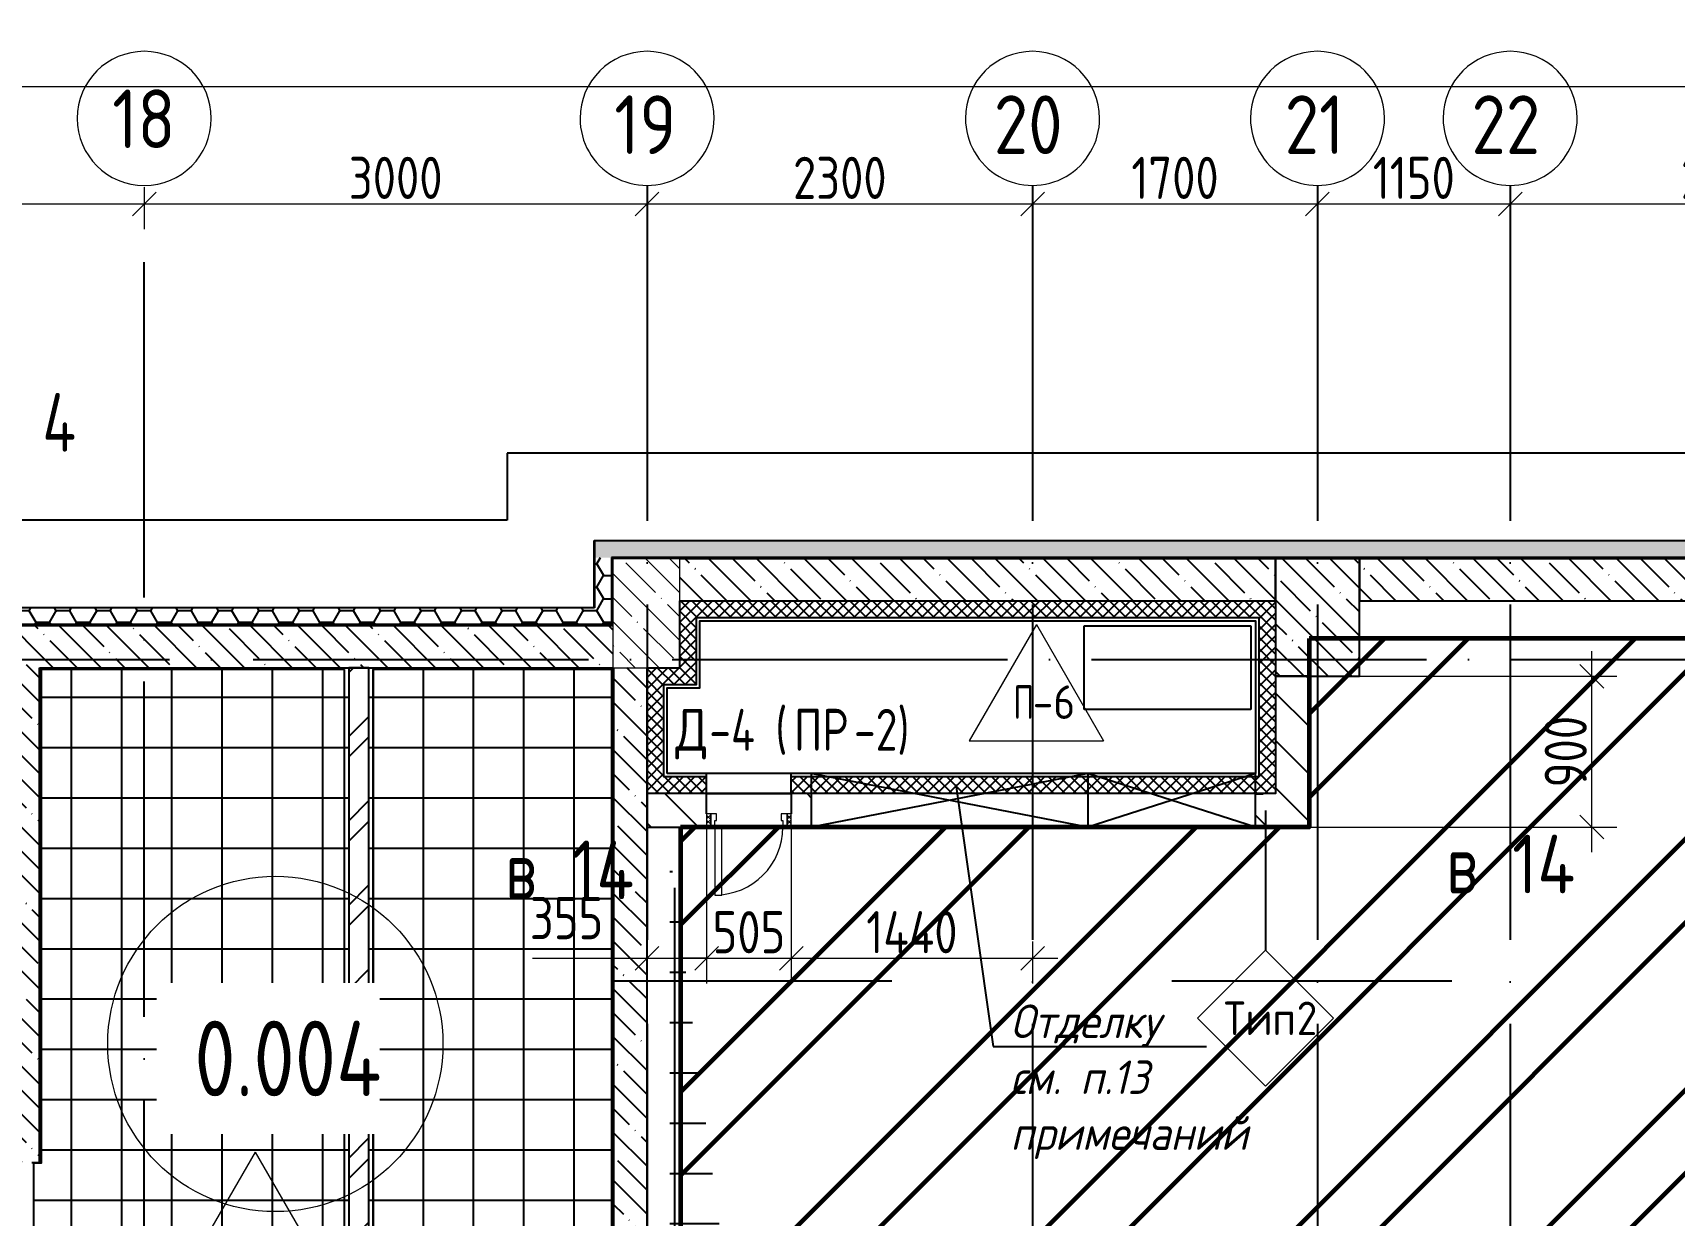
# Model space of a CAD drawing. Header units: millimetres. Extents: x -68946 to 288321, y -402657 to 324925.
# Drawn here: x 86891 to 96684, y 172258 to 179310 of the extents above; entities that cross this region are included whole.
import ezdxf

# ---------------------------------------------------------------- set-up
doc = ezdxf.new("R2010")
doc.units = ezdxf.units.MM
doc.linetypes.add('ADSK_Линия сетки', pattern=[2500, 2000, -250, 0, -250])
doc.layers.get('Defpoints').update_dxf_attribs({"color": 250})
for name, color, linetype, lineweight in [('2.5) Шпкл.  ЧНП-3', 80, 'Continuous', 60), ('A-ANNO-DIMS', 250, 'Continuous', 9), ('A-ANNO-NOTE', 250, 'Continuous', 9), ('A-AREA-BNDY', 7, 'Continuous', 5), ('A-AREA-IDEN', 250, 'Continuous', 9), ('A-DETL-1', 250, 'Continuous', 53), ('A-DETL-GENF', 250, 'Continuous', 9), ('A-DETL-GENF-1', 250, 'Continuous', 5), ('A-DOOR', 250, 'Continuous', 5), ('A-DOOR-1', 250, 'Continuous', 13), ('A-DOOR-FRAM', 250, 'Continuous', 5), ('A-DOOR-IDEN', 7, 'Continuous', 9), ('A-FLOR-IDEN', 7, 'Continuous', 9), ('A-WALL', 250, 'Continuous', 9), ('A-WALL-1', 250, 'Continuous', 50), ('A-WALL-2', 250, 'Continuous', 5), ('A-WALL-3', 250, 'Continuous', 13), ('A-WALL-IDEN', 7, 'Continuous', 9), ('G-ANNO-SYMB-3', 250, 'Continuous', 9), ('G-ANNO-TEXT', 250, 'Continuous', 9), ('I-WALL', 7, 'Continuous', 9), ('I-WALL-1', 250, 'Continuous', 5), ('S-COLS', 7, 'Continuous', 9), ('S-COLS-1', 250, 'Continuous', 5), ('S-COLS-2', 250, 'Continuous', 5), ('Оси', 250, 'Continuous', 9), ('Оси-1', 250, 'ADSK_Линия сетки', 9)]:
    doc.layers.add(name, color=color, linetype=linetype, lineweight=lineweight)
doc.layers.add('A-FLOR-PATT-1', color=7, linetype='Continuous', lineweight=5, true_color=0xffffff)
doc.styles.add('GOST Common', font='', dxfattribs={"width": 0.9, "height": 350})
doc.styles.add('GOST Common_1', font='', dxfattribs={"width": 0.9, "height": 250})
doc.styles.add('GOST Common_2', font='', dxfattribs={"width": 0.8, "height": 350})
doc.styles.add('ISOCPEUR', font='isocpeur.ttf', dxfattribs={"width": 0.8, "height": 100})
doc.styles.add('ISOCPEUR_1', font='isocpeur.ttf', dxfattribs={"width": 0.9, "height": 250})
doc.styles.add('ISOCPEUR_I', font='isocpeui.ttf', dxfattribs={"width": 0.9, "height": 12.5})
doc.styles.add('А3', font='ГОСТ тип А.ttf')
doc.styles.get('GOST Common').set_extended_font_data('GOST Common')
doc.styles.get('GOST Common_1').set_extended_font_data('GOST Common')
doc.styles.get('GOST Common_2').set_extended_font_data('GOST Common')
doc.dimstyles.new('ADSK_Основной_2_5_мм', dxfattribs={"dimscale": 304.8, "dimtxt": 0.824897, "dimasz": 0.463911, "dimexe": 0.492126, "dimexo": 0.001615, "dimgap": 0.098425, "dimtad": 1, "dimdec": 0, "dimlfac": 304.8, "dimdsep": 46, "dimtxsty": 'GOST Common_1', "dimblk1": 'OBLIQUE', "dimblk2": 'OBLIQUE', "dimsah": 1, "dimcen": 0.09, "dimdle": 0.492126, "dimazin": 0, "dimtfac": 1, "dimtdec": 4, "dimtix": 1, "dimtmove": 0, "dimatfit": 3, "dimfxl": 1, "dimtvp": 1, "dimtolj": 1, "dimtzin": 0, "dimlwd": 9, "dimlwe": 9, "dimarcsym": 2})
doc.dimstyles.new('ADSK_Основной_2_5_мм_1', dxfattribs={"dimscale": 304.8, "dimtxt": 0.824897, "dimasz": 0.463911, "dimexe": 0.492126, "dimexo": 0.001615, "dimgap": 0.098425, "dimtad": 1, "dimdec": 0, "dimlfac": 304.8, "dimdsep": 46, "dimtxsty": 'GOST Common_1', "dimblk1": 'OBLIQUE', "dimblk2": 'OBLIQUE', "dimsah": 1, "dimcen": 0.09, "dimdle": 0.492126, "dimazin": 0, "dimtfac": 1, "dimtdec": 4, "dimtix": 1, "dimtmove": 1, "dimatfit": 3, "dimfxl": 1, "dimtvp": 1, "dimtolj": 1, "dimtzin": 0, "dimlwd": 9, "dimlwe": 9, "dimarcsym": 2})
pattern_1 = [(135, (12755.58, 117197.27), (-142.5612, -142.5612), []), (135, (12898.14, 117197.27), (-142.5612, -142.5612), [252.016, -50.403, 3.353, -47.05])]
pattern_2 = [(0, (12755.58, 117197.27), (120.968, 69.841), [80.645, -161.29]), (120, (12755.58, 117197.27), (-120.96808, 69.84086), [80.645, -161.29]), (60, (12755.58, 117197.27), (-8e-05, 139.68186), [0, -161.29, 80.645, 0])]
pattern_3 = [(135, (12755.58, 117197.27), (-141.42136, -141.42136), [])]

# ---------------------------------------------------------------- blocks, each defined once
blk = doc.blocks.new('BSC_Колонна _Прямоугольная - 400x650-31280922-АР1_Маркировочный план подвала_ Блок 2_ 3')
at = {"layer": 'S-COLS-1'}
h = blk.add_hatch(dxfattribs=at)
h.set_pattern_fill('FP_18', color=256, style=0, pattern_type=2)
h.set_pattern_definition([(135, (-77795, -58650), (-142.5619, -142.5619), []), (135, (-77652.44, -58650), (-142.5619, -142.5619), [252.016, -50.403, 3.353, -47.05])])
h.paths.add_polyline_path([(-200, -325), (200, -325), (200, 325), (-200, 325), (-200, -4.2)])
at = {"layer": 'S-COLS-2'}
for p, q in [((200, 325), (-200, 325)), ((-200, 325), (-200, -325)), ((200, -325), (200, 325)), ((-200, -325), (200, -325))]:
    blk.add_line(p, q, dxfattribs=at)
blk = doc.blocks.new('Дверь_СКБ_1Ст - СОШ_Дв_500x1250h_форкамеры-32518883-АР1_Маркировочный план подвала_ Блок 2_ 3')
at = {"layer": 'A-DOOR'}
h = blk.add_hatch(dxfattribs=at)
h.set_pattern_fill('FP_160', color=256, style=0, pattern_type=2)
h.set_pattern_definition([(135, (2048.911, 164.685), (-14.14214, -14.14214), []), (225, (2048.911, 164.685), (14.14214, -14.14214), [])])
h.paths.add_polyline_path([(265, 100), (240, 100), (240, 20), (265, 20)])
at = {"layer": 'A-DOOR-FRAM'}
h = blk.add_hatch(dxfattribs=at)
h.set_pattern_fill('FP_161', color=256, style=0, pattern_type=2)
h.set_pattern_definition([(45, (-73.884, 164.685), (-14.1421, 14.1421), []), (135, (-73.884, 164.685), (-14.1421, -14.1421), [])])
h.paths.add_polyline_path([(-215, 100), (-240, 100), (-240, 20), (-215, 20)])
at = {"layer": 'A-DOOR'}
blk.add_arc((215, 100), 405, 90, 180, dxfattribs=at)
at = {"layer": 'A-DOOR-1'}
for p, q in [((215, 505), (175, 505)), ((175, 505), (175, 100)), ((215, 100), (215, 505)), ((175, 100), (215, 100))]:
    blk.add_line(p, q, dxfattribs=at)
at = {"layer": 'A-DOOR-FRAM'}
for p, q in [((-215, 100), (-240, 100)), ((-240, 100), (-240, 20)), ((-190, 100), (-215, 100)), ((-215, 100), (-215, 20)), ((-215, 20), (-215, 100)), ((-190, 60), (-190, 100)), ((215, 100), (215, 60)), ((240, 100), (215, 100)), ((240, 20), (240, 100)), ((265, 100), (240, 100)), ((240, 100), (240, 20)), ((265, 20), (265, 100)), ((-240, 20), (-215, 20)), ((-215, 20), (-180, 20)), ((-180, 60), (-190, 60)), ((-180, 20), (-180, 60)), ((215, 60), (205, 60)), ((205, 60), (205, 20)), ((205, 20), (240, 20)), ((240, 20), (265, 20))]:
    blk.add_line(p, q, dxfattribs=at)
blk = doc.blocks.new('ADSK_КолоннаНесущая_Швеллер_Гнутый_ГОСТ 8278-83 - 200х50х4_таб_1 2-32855868-АР1_Маркировочный план подвала_ Блок 2_ 3')
at = {"layer": 'S-COLS-2'}
for p, q in [((39.9, 100), (-0.1, 100)), ((39.9, 96), (39.9, 100)), ((-0.1, 96), (39.9, 96)), ((39.9, -96), (-0.1, -96)), ((39.9, -100), (39.9, -96)), ((-0.1, -100), (39.9, -100))]:
    blk.add_line(p, q, dxfattribs=at)
for centre, radius, start, end in [((-0.1, 90), 10, 90, 128.18377), ((-0.1, 90), 6, 90, 180), ((-0.1, -90), 10, 231.81623, 270), ((-0.1, -90), 6, 180, 270)]:
    blk.add_arc(centre, radius, start, end, dxfattribs=at)
blk = doc.blocks.new('Ось сетки - Круг_Ø8 мм-39983606-АР1_Маркировочный план подвала_ Блок 2_ 3')
at = {"layer": 'Оси'}
for start, end in [(360, 180), (180, 360)]:
    blk.add_arc((0, 0), 4, start, end, dxfattribs=at)
blk = doc.blocks.new('AAR_СКБ_Марка_Помещения - Номер-17325395-АР1_Маркировочный план подвала_ Блок 2_ 3')
at = {"layer": 'A-AREA-IDEN'}
blk.add_circle((0, 1.502), 4, dxfattribs=at)
blk = doc.blocks.new('_Oblique')
at = {"color": 0, "linetype": 'ByBlock', "lineweight": -2}
blk.add_line((-0.5, -0.5), (0.5, 0.5), dxfattribs=at)
blk = doc.blocks.new('*D5629')
at = {"layer": 'A-ANNO-DIMS', "color": 0, "lineweight": 9, "transparency": 16777216}
for p, q in [((82255.6, 178388.3), (82255.6, 178138.8)), ((87555.6, 178388.3), (87555.6, 178138.8)), ((82105.6, 178288.8), (87705.6, 178288.8))]:
    blk.add_line(p, q, dxfattribs=at)
at = {"layer": 'Defpoints', "color": 0, "transparency": 16777216}
for p in [(82255.6, 178388.8), (87555.6, 178388.8), (87555.6, 178288.8)]:
    blk.add_point(p, dxfattribs=at)
at = {"layer": 'A-ANNO-DIMS', "color": 0, "lineweight": 9, "transparency": 16777216, "xscale": 141.4, "yscale": 141.4, "zscale": 141.4, "rotation": 180}
blk.add_blockref('_Oblique', (82255.6, 178288.8), dxfattribs=at)
at = {"layer": 'A-ANNO-DIMS', "color": 0, "lineweight": 9, "transparency": 16777216, "xscale": 141.4, "yscale": 141.4, "zscale": 141.4}
blk.add_blockref('_Oblique', (87555.6, 178288.8), dxfattribs=at)
at = {"layer": 'A-ANNO-DIMS', "color": 0, "lineweight": 25, "transparency": 16777216, "insert": (84905.6, 178444.6), "char_height": 251.43, "width": 756.843, "attachment_point": 5, "style": 'А3'}
blk.add_mtext('\\A1;5300', dxfattribs=at)
blk = doc.blocks.new('*D5630')
at = {"layer": 'A-ANNO-DIMS', "color": 0, "lineweight": 9, "transparency": 16777216}
for p, q in [((87555.6, 178388.3), (87555.6, 178138.8)), ((90555.6, 178388.3), (90555.6, 178138.8)), ((87405.6, 178288.8), (90705.6, 178288.8))]:
    blk.add_line(p, q, dxfattribs=at)
at = {"layer": 'Defpoints', "color": 0, "transparency": 16777216}
for p in [(87555.6, 178388.8), (90555.6, 178388.8), (90555.6, 178288.8)]:
    blk.add_point(p, dxfattribs=at)
at = {"layer": 'A-ANNO-DIMS', "color": 0, "lineweight": 9, "transparency": 16777216, "xscale": 141.4, "yscale": 141.4, "zscale": 141.4, "rotation": 180}
blk.add_blockref('_Oblique', (87555.6, 178288.8), dxfattribs=at)
at = {"layer": 'A-ANNO-DIMS', "color": 0, "lineweight": 9, "transparency": 16777216, "xscale": 141.4, "yscale": 141.4, "zscale": 141.4}
blk.add_blockref('_Oblique', (90555.6, 178288.8), dxfattribs=at)
at = {"layer": 'A-ANNO-DIMS', "color": 0, "lineweight": 25, "transparency": 16777216, "insert": (89055.6, 178444.6), "char_height": 251.43, "width": 756.843, "attachment_point": 5, "style": 'А3'}
blk.add_mtext('\\A1;3000', dxfattribs=at)
blk = doc.blocks.new('*D5631')
at = {"layer": 'A-ANNO-DIMS', "color": 0, "lineweight": 9, "transparency": 16777216}
for p, q in [((90555.6, 178388.3), (90555.6, 178138.8)), ((92855.6, 178388.3), (92855.6, 178138.8)), ((90405.6, 178288.8), (93005.6, 178288.8))]:
    blk.add_line(p, q, dxfattribs=at)
at = {"layer": 'Defpoints', "color": 0, "transparency": 16777216}
for p in [(90555.6, 178388.8), (92855.6, 178388.8), (92855.6, 178288.8)]:
    blk.add_point(p, dxfattribs=at)
at = {"layer": 'A-ANNO-DIMS', "color": 0, "lineweight": 9, "transparency": 16777216, "xscale": 141.4, "yscale": 141.4, "zscale": 141.4, "rotation": 180}
blk.add_blockref('_Oblique', (90555.6, 178288.8), dxfattribs=at)
at = {"layer": 'A-ANNO-DIMS', "color": 0, "lineweight": 9, "transparency": 16777216, "xscale": 141.4, "yscale": 141.4, "zscale": 141.4}
blk.add_blockref('_Oblique', (92855.6, 178288.8), dxfattribs=at)
at = {"layer": 'A-ANNO-DIMS', "color": 0, "lineweight": 25, "transparency": 16777216, "insert": (91705.6, 178444.6), "char_height": 251.43, "width": 756.843, "attachment_point": 5, "style": 'А3'}
blk.add_mtext('\\A1;2300', dxfattribs=at)
blk = doc.blocks.new('*D5632')
at = {"layer": 'A-ANNO-DIMS', "color": 0, "lineweight": 9, "transparency": 16777216}
for p, q in [((92855.6, 178388.3), (92855.6, 178138.8)), ((94555.6, 178388.3), (94555.6, 178138.8)), ((92705.6, 178288.8), (94705.6, 178288.8))]:
    blk.add_line(p, q, dxfattribs=at)
at = {"layer": 'Defpoints', "color": 0, "transparency": 16777216}
for p in [(92855.6, 178388.8), (94555.6, 178388.8), (94555.6, 178288.8)]:
    blk.add_point(p, dxfattribs=at)
at = {"layer": 'A-ANNO-DIMS', "color": 0, "lineweight": 9, "transparency": 16777216, "xscale": 141.4, "yscale": 141.4, "zscale": 141.4, "rotation": 180}
blk.add_blockref('_Oblique', (92855.6, 178288.8), dxfattribs=at)
at = {"layer": 'A-ANNO-DIMS', "color": 0, "lineweight": 9, "transparency": 16777216, "xscale": 141.4, "yscale": 141.4, "zscale": 141.4}
blk.add_blockref('_Oblique', (94555.6, 178288.8), dxfattribs=at)
at = {"layer": 'A-ANNO-DIMS', "color": 0, "lineweight": 25, "transparency": 16777216, "insert": (93705.6, 178444.6), "char_height": 251.43, "width": 700.591, "attachment_point": 5, "style": 'А3'}
blk.add_mtext('\\A1;1700', dxfattribs=at)
blk = doc.blocks.new('*D5633')
at = {"layer": 'A-ANNO-DIMS', "color": 0, "lineweight": 9, "transparency": 16777216}
for p, q in [((94555.6, 178388.3), (94555.6, 178138.8)), ((95705.6, 178388.3), (95705.6, 178138.8)), ((94405.6, 178288.8), (95855.6, 178288.8))]:
    blk.add_line(p, q, dxfattribs=at)
at = {"layer": 'Defpoints', "color": 0, "transparency": 16777216}
for p in [(94555.6, 178388.8), (95705.6, 178388.8), (95705.6, 178288.8)]:
    blk.add_point(p, dxfattribs=at)
at = {"layer": 'A-ANNO-DIMS', "color": 0, "lineweight": 9, "transparency": 16777216, "xscale": 141.4, "yscale": 141.4, "zscale": 141.4, "rotation": 180}
blk.add_blockref('_Oblique', (94555.6, 178288.8), dxfattribs=at)
at = {"layer": 'A-ANNO-DIMS', "color": 0, "lineweight": 9, "transparency": 16777216, "xscale": 141.4, "yscale": 141.4, "zscale": 141.4}
blk.add_blockref('_Oblique', (95705.6, 178288.8), dxfattribs=at)
at = {"layer": 'A-ANNO-DIMS', "color": 0, "lineweight": 25, "transparency": 16777216, "insert": (95130.6, 178444.6), "char_height": 251.43, "width": 644.339, "attachment_point": 5, "style": 'А3'}
blk.add_mtext('\\A1;1150', dxfattribs=at)
blk = doc.blocks.new('*D5634')
at = {"layer": 'A-ANNO-DIMS', "color": 0, "lineweight": 9, "transparency": 16777216}
for p, q in [((95705.6, 178388.3), (95705.6, 178138.8)), ((98305.6, 178388.3), (98305.6, 178138.8)), ((95555.6, 178288.8), (98455.6, 178288.8))]:
    blk.add_line(p, q, dxfattribs=at)
at = {"layer": 'Defpoints', "color": 0, "transparency": 16777216}
for p in [(95705.6, 178388.8), (98305.6, 178388.8), (98305.6, 178288.8)]:
    blk.add_point(p, dxfattribs=at)
at = {"layer": 'A-ANNO-DIMS', "color": 0, "lineweight": 9, "transparency": 16777216, "xscale": 141.4, "yscale": 141.4, "zscale": 141.4, "rotation": 180}
blk.add_blockref('_Oblique', (95705.6, 178288.8), dxfattribs=at)
at = {"layer": 'A-ANNO-DIMS', "color": 0, "lineweight": 9, "transparency": 16777216, "xscale": 141.4, "yscale": 141.4, "zscale": 141.4}
blk.add_blockref('_Oblique', (98305.6, 178288.8), dxfattribs=at)
at = {"layer": 'A-ANNO-DIMS', "color": 0, "lineweight": 25, "transparency": 16777216, "insert": (97005.6, 178444.6), "char_height": 251.43, "width": 756.843, "attachment_point": 5, "style": 'А3'}
blk.add_mtext('\\A1;2600', dxfattribs=at)
blk = doc.blocks.new('*D5656')
at = {"layer": 'A-ANNO-DIMS', "color": 0, "lineweight": 9, "transparency": 16777216}
for p, q in [((81905.6, 177129.8), (81905.6, 179138.8)), ((165505.6, 178399.8), (165505.6, 179138.8)), ((81755.6, 178988.8), (165655.6, 178988.8))]:
    blk.add_line(p, q, dxfattribs=at)
at = {"layer": 'Defpoints', "color": 0, "transparency": 16777216}
for p in [(165505.6, 178988.8), (165505.6, 178399.3), (81905.6, 177129.3)]:
    blk.add_point(p, dxfattribs=at)
at = {"layer": 'A-ANNO-DIMS', "color": 0, "lineweight": 9, "transparency": 16777216, "xscale": 141.4, "yscale": 141.4, "zscale": 141.4, "rotation": 180}
blk.add_blockref('_Oblique', (81905.6, 178988.8), dxfattribs=at)
at = {"layer": 'A-ANNO-DIMS', "color": 0, "lineweight": 9, "transparency": 16777216, "xscale": 141.4, "yscale": 141.4, "zscale": 141.4}
blk.add_blockref('_Oblique', (165505.6, 178988.8), dxfattribs=at)
at = {"layer": 'A-ANNO-DIMS', "color": 0, "lineweight": 25, "transparency": 16777216, "insert": (123705.6, 179144.6), "char_height": 251.43, "width": 946.054, "attachment_point": 5, "style": 'А3'}
blk.add_mtext('\\A1;83600', dxfattribs=at)
blk = doc.blocks.new('*D5507')
at = {"layer": 'A-ANNO-DIMS', "color": 0, "lineweight": 9, "transparency": 16777216}
for p, q in [((96192.5, 174422.3), (96192.5, 175622.3)), ((94806.1, 175472.3), (96342.5, 175472.3)), ((94506.1, 174572.3), (96342.5, 174572.3))]:
    blk.add_line(p, q, dxfattribs=at)
at = {"layer": 'Defpoints', "color": 0, "transparency": 16777216}
for p in [(94805.6, 175472.3), (96192.5, 175472.3), (94505.6, 174572.3)]:
    blk.add_point(p, dxfattribs=at)
at = {"layer": 'A-ANNO-DIMS', "color": 0, "lineweight": 9, "transparency": 16777216, "xscale": 141.4, "yscale": 141.4, "zscale": 141.4}
for p, rotation in [((96192.5, 175472.3), 90), ((96192.5, 174572.3), 270)]:
    blk.add_blockref('_Oblique', p, dxfattribs=dict(at, rotation=rotation))
at = {"layer": 'A-ANNO-DIMS', "color": 0, "lineweight": 25, "transparency": 16777216, "insert": (96036.8, 175022.3), "char_height": 251.43, "width": 567.632, "attachment_point": 5, "rotation": 90, "style": 'А3'}
blk.add_mtext('\\A1;900', dxfattribs=at)
blk = doc.blocks.new('*D5588')
at = {"layer": 'A-ANNO-DIMS', "color": 0, "lineweight": 9, "transparency": 16777216}
for p, q in [((90910.8, 174761.5), (90910.8, 173640)), ((90555.6, 173889.5), (90555.6, 173640)), ((89871.2, 173790), (90555.6, 173790)), ((90405.6, 173790), (91060.8, 173790))]:
    blk.add_line(p, q, dxfattribs=at)
at = {"layer": 'Defpoints', "color": 0, "transparency": 16777216}
for p in [(90910.8, 174762), (90555.6, 173890), (90910.8, 173790)]:
    blk.add_point(p, dxfattribs=at)
at = {"layer": 'A-ANNO-DIMS', "color": 0, "lineweight": 9, "transparency": 16777216, "xscale": 141.4, "yscale": 141.4, "zscale": 141.4, "rotation": 180}
blk.add_blockref('_Oblique', (90555.6, 173790), dxfattribs=at)
at = {"layer": 'A-ANNO-DIMS', "color": 0, "lineweight": 9, "transparency": 16777216, "xscale": 141.4, "yscale": 141.4, "zscale": 141.4}
blk.add_blockref('_Oblique', (90910.8, 173790), dxfattribs=at)
at = {"layer": 'A-ANNO-DIMS', "color": 0, "lineweight": 25, "transparency": 16777216, "insert": (89856.3, 174155.3), "char_height": 251.43, "width": 567.632, "attachment_point": 1, "line_spacing_factor": 1.022761, "style": 'А3'}
blk.add_mtext('\\A1;355', dxfattribs=at)
blk = doc.blocks.new('*D5589')
at = {"layer": 'A-ANNO-DIMS', "color": 0, "lineweight": 9, "transparency": 16777216}
for p, q in [((90910.8, 174761.5), (90910.8, 173640)), ((91415.8, 174571.8), (91415.8, 173640)), ((90910.8, 173790), (90769.4, 173790)), ((90910.8, 173790), (91415.8, 173790)), ((91415.8, 173790), (91557.2, 173790))]:
    blk.add_line(p, q, dxfattribs=at)
at = {"layer": 'Defpoints', "color": 0, "transparency": 16777216}
for p in [(90910.8, 174762), (91415.8, 174572.3), (91415.8, 173790)]:
    blk.add_point(p, dxfattribs=at)
at = {"layer": 'A-ANNO-DIMS', "color": 0, "lineweight": 9, "transparency": 16777216, "xscale": 141.4, "yscale": 141.4, "zscale": 141.4}
blk.add_blockref('_Oblique', (90910.8, 173790), dxfattribs=at)
at = {"layer": 'A-ANNO-DIMS', "color": 0, "lineweight": 9, "transparency": 16777216, "xscale": 141.4, "yscale": 141.4, "zscale": 141.4, "rotation": 180}
blk.add_blockref('_Oblique', (91415.8, 173790), dxfattribs=at)
at = {"layer": 'A-ANNO-DIMS', "color": 0, "lineweight": 25, "transparency": 16777216, "insert": (91163.3, 173945.7), "char_height": 251.43, "width": 567.632, "attachment_point": 5, "style": 'А3'}
blk.add_mtext('\\A1;505', dxfattribs=at)
blk = doc.blocks.new('*D5590')
at = {"layer": 'A-ANNO-DIMS', "color": 0, "lineweight": 9, "transparency": 16777216}
for p, q in [((91415.8, 174571.8), (91415.8, 173640)), ((92855.6, 173889.5), (92855.6, 173640)), ((91265.8, 173790), (93005.6, 173790))]:
    blk.add_line(p, q, dxfattribs=at)
at = {"layer": 'Defpoints', "color": 0, "transparency": 16777216}
for p in [(91415.8, 174572.3), (92855.6, 173890), (92855.6, 173790)]:
    blk.add_point(p, dxfattribs=at)
at = {"layer": 'A-ANNO-DIMS', "color": 0, "lineweight": 9, "transparency": 16777216, "xscale": 141.4, "yscale": 141.4, "zscale": 141.4, "rotation": 180}
blk.add_blockref('_Oblique', (91415.8, 173790), dxfattribs=at)
at = {"layer": 'A-ANNO-DIMS', "color": 0, "lineweight": 9, "transparency": 16777216, "xscale": 141.4, "yscale": 141.4, "zscale": 141.4}
blk.add_blockref('_Oblique', (92855.6, 173790), dxfattribs=at)
at = {"layer": 'A-ANNO-DIMS', "color": 0, "lineweight": 25, "transparency": 16777216, "insert": (92135.7, 173945.7), "char_height": 251.43, "width": 751.729, "attachment_point": 5, "style": 'А3'}
blk.add_mtext('\\A1;1440', dxfattribs=at)
blk = doc.blocks.new('ADSK_Марка_Стена - Типоразмер_ADSK_Марка-30564887-АР1_Маркировочный план подвала_ Блок 2_ 3')
at = {"layer": 'A-WALL-IDEN'}
for p, q in [((-0.156, 4.37), (-4.213, 0.312)), ((3.901, 0.312), (-0.156, 4.37)), ((-4.213, 0.312), (-0.156, -3.745)), ((-0.156, -3.745), (3.901, 0.312))]:
    blk.add_line(p, q, dxfattribs=at)
blk = doc.blocks.new('AAR_СКБ_Марка_Перекрытия - Марка пола-17325028-АР1_Маркировочный план подвала_ Блок 2_ 3')
at = {"layer": 'A-FLOR-IDEN'}
for p, q in [((0, 6.932), (-4.002, 0)), ((0, 6.932), (4.002, 0)), ((-4.002, 0), (4.002, 0))]:
    blk.add_line(p, q, dxfattribs=at)

msp = doc.modelspace()

# ---------------------------------------------------------------- hatches: boundary and pattern name
at = {"lineweight": 25}
h = msp.add_hatch(dxfattribs=at)
h.set_pattern_fill('ANSI37', color=256, scale=15)
h.set_pattern_definition([(45, (12755.58, 117197.27), (-33.67596, 33.67596), []), (135, (12755.58, 117197.27), (-33.67596, -33.67596), [])])
h.paths.add_polyline_path([(92855.5784, 175922.2725), (90750.579, 175922.2725), (90750.579, 175572.2725), (90850.579, 175572.2725), (90850.579, 175822.2725), (92855.5784, 175822.2725)])
h.paths.add_polyline_path([(94305.5784, 175922.2725), (92855.5784, 175922.2725), (92855.5784, 175822.2725), (94205.5784, 175822.2725), (94205.5784, 175572.2725), (94305.5784, 175572.2725)])
h.paths.add_polyline_path([(94305.5784, 175572.2725), (94205.5784, 175572.2725), (94205.5784, 174872.2725), (92855.5784, 174872.2725), (92855.5784, 174772.2725), (93185.4303, 174772.2725), (94185.4303, 174772.2725), (94305.5784, 174772.2725)])
h.paths.add_polyline_path([(91415.7565, 174872.2725), (91415.7565, 174772.2725), (92855.5784, 174772.2725), (92855.5784, 174872.2725)])
h.paths.add_polyline_path([(90910.7565, 174772.2725), (90910.7565, 174872.2725), (90655.5784, 174872.2725), (90655.5784, 175422.2725), (90850.579, 175422.2725), (90850.579, 175572.2725), (90750.579, 175572.2725), (90750.579, 175522.2725), (90555.5784, 175522.2725), (90555.5784, 174772.2725)])
at = {"layer": '2.5) Шпкл.  ЧНП-3'}
h = msp.add_hatch(dxfattribs=at)
h.set_pattern_fill('ANSI32', color=256, scale=111)
h.paths.add_polyline_path([(110085.5784, 166492.2956), (105905.5784, 166492.2956), (105905.5784, 175697.3888), (94505.5784, 175697.3888), (94505.5784, 174572.2725), (90755.5784, 174572.2725), (90755.5784, 157372.2725), (105905.5784, 157372.2725), (105905.5784, 157092.2956), (110085.5784, 157092.2956)])
at = {"layer": 'A-ANNO-DIMS', "lineweight": 25}
h = msp.add_hatch(dxfattribs=at)
h.set_pattern_fill('FP_153', color=256, style=0, pattern_type=2)
h.set_pattern_definition([(0, (88620.57, 171447.27), (0, 300), []), (90, (88620.57, 171447.27), (-300, 2e-14), [])])
h.paths.add_polyline_path([(89255.5565, 167382.2725), (90345.5565, 167382.2725), (90345.5565, 167522.2725), (89255.5565, 167522.2725), (89255.5565, 167562.2725), (90345.5565, 167562.2725), (90345.5565, 169357.2725), (89664.6887, 169356.8941), (89663.3257, 169346.5413), (89659.3297, 169336.8941), (89652.9729, 169328.6098), (89644.6887, 169322.2531), (89635.0414, 169318.257), (89624.6887, 169316.8941), (89614.3359, 169318.257), (89604.6887, 169322.2531), (89596.4044, 169328.6098), (89590.0476, 169336.8941), (89586.0516, 169346.5413), (89584.5873, 169357.2725), (88895.5784, 169357.2725), (88895.5784, 169012.272), (88775.5784, 169012.272), (88775.5784, 175512.2731), (86940.5577, 175512.2731), (86940.5577, 172562.2725), (86895.5784, 172562.2725), (86895.5784, 167842.2725), (87985.5784, 167842.2725), (87985.5784, 167802.2725), (86895.5784, 167802.2725), (86895.5784, 167382.2725), (88044.8539, 167382.2725)])
h.paths.add_polyline_path([(88895.5784, 170266.8782), (89512.268, 170554.4453), (89559.5224, 170748.8831), (89691.5906, 170465.662), (89738.845, 170660.0998), (90345.5565, 170943.0141), (90345.5565, 175512.2731), (88895.5784, 175512.2731), (88895.5784, 170322.3792)])
h.paths.add_polyline_path([(89677.3203, 172044.0874), (89573.7927, 172044.0874), (89625.5565, 172237.2725)])
at = {"layer": 'A-FLOR-PATT-1', "lineweight": 25}
h = msp.add_hatch(dxfattribs=at)
h.set_pattern_fill('FP_125', color=256, style=0, pattern_type=2)
h.set_pattern_definition([(90, (100320.57, 166507.28), (-300, 2e-14), []), (180, (100320.57, 166507.28), (4e-14, -300), [])])
h.paths.add_polyline_path([(91455.5565, 168672.2725), (90690.5565, 174437.2725), (90690.5565, 169072.2725), (90755.5784, 169072.2725), (90755.5784, 168672.2725), (90798.9196, 168672.2725)])
at = {"layer": 'A-WALL', "lineweight": 25}
for points in [[(121855.5793, 176172.2725), (121863.5793, 176172.2725), (121863.5793, 176180.2725), (90342.579, 176180.2725), (90342.579, 176172.2725), (121093.6426, 176172.2725)], [(90342.579, 175780.2731), (90350.579, 175780.2731), (90350.579, 176172.2725), (90342.579, 176172.2725), (90342.579, 175843.0579)], [(90350.579, 175772.2731), (90350.579, 175780.2731), (86672.5784, 175780.2731), (86672.5784, 175772.2731), (89421.8868, 175772.2731)]]:
    msp.add_hatch(color=256, dxfattribs=at).paths.add_polyline_path(points)
at = {"layer": 'A-WALL-2', "lineweight": 25}
h = msp.add_hatch(dxfattribs=at)
h.set_pattern_fill('FP_3', color=256, style=0, pattern_type=2)
h.set_pattern_definition(pattern_2)
h.paths.add_polyline_path([(121963.5793, 176180.2725), (121963.5793, 176280.2725), (90242.579, 176280.2725), (90242.579, 176180.2725), (121863.5793, 176180.2725)])
h = msp.add_hatch(dxfattribs=at)
h.set_pattern_fill('FP_3', color=256, style=0, pattern_type=2)
h.set_pattern_definition(pattern_2)
h.paths.add_polyline_path([(90342.579, 175880.2731), (90342.579, 176180.2725), (90240.579, 176180.2725), (90240.579, 176172.2725), (90242.579, 176172.2725), (90242.579, 175880.2731)])
h = msp.add_hatch(dxfattribs=at)
h.set_pattern_fill('FP_3', color=256, style=0, pattern_type=2)
h.set_pattern_definition(pattern_2)
h.paths.add_polyline_path([(90342.579, 175780.2731), (90342.579, 175880.2731), (86572.5784, 175880.2731), (86572.5784, 175780.2731), (89421.8868, 175780.2731)])
at = {"layer": 'I-WALL-1', "lineweight": 25}
h = msp.add_hatch(dxfattribs=at)
h.set_pattern_fill('FP_1', color=256, style=0, pattern_type=2)
h.set_pattern_definition(pattern_1)
h.paths.add_polyline_path([(94305.5784, 175922.2725), (94305.5784, 176172.2725), (90750.579, 176172.2725), (90750.579, 175922.2725), (90798.9196, 175922.2725)])
h = msp.add_hatch(dxfattribs=at)
h.set_pattern_fill('FP_1', color=256, style=0, pattern_type=2)
h.set_pattern_definition(pattern_1)
h.paths.add_polyline_path([(100105.5784, 175922.2725), (100105.5784, 176172.2725), (94805.5784, 176172.2725), (94805.5784, 175922.2725), (96307.0511, 175922.2725)])
h = msp.add_hatch(dxfattribs=at)
h.set_pattern_fill('FP_1', color=256, style=0, pattern_type=2)
h.set_pattern_definition(pattern_1)
h.paths.add_polyline_path([(86680.5577, 172822.2725), (86930.5577, 172822.2725), (86930.5577, 175772.2731), (86680.5577, 175772.2731), (86680.5577, 174829.7558)])
h = msp.add_hatch(dxfattribs=at)
h.set_pattern_fill('FP_1', color=256, style=0, pattern_type=2)
h.set_pattern_definition(pattern_1)
h.paths.add_polyline_path([(90350.579, 175522.2731), (90350.579, 175772.2731), (86930.5577, 175772.2731), (86930.5577, 175522.2731), (89421.8868, 175522.2731)])
h = msp.add_hatch(dxfattribs=at)
h.set_pattern_fill('FP_2', color=256, style=0, pattern_type=2)
h.set_pattern_definition([(45, (12755.58, 117197.27), (-251.4472, 251.4472), []), (45, (12755.58, 117578.27), (-251.4472, 251.4472), [])])
h.paths.add_polyline_path([(88895.5784, 169012.272), (88895.5784, 175522.2731), (88775.5784, 175522.2731), (88775.5784, 169012.272)])
h = msp.add_hatch(dxfattribs=at)
h.set_pattern_fill('FP_1', color=256, style=0, pattern_type=2)
h.set_pattern_definition(pattern_1)
h.paths.add_polyline_path([(90555.5565, 167172.2725), (90555.5565, 167472.2725), (90355.5565, 167472.2725), (90355.5565, 167172.2725), (90435.5565, 167172.2725)])
h.paths.add_polyline_path([(90555.5565, 169072.2725), (90555.5565, 175522.2725), (90355.5567, 175522.2725), (90355.5565, 169072.2725)])
h = msp.add_hatch(dxfattribs=at)
h.set_pattern_fill('FP_159', color=256, style=0, pattern_type=2)
h.set_pattern_definition(pattern_3)
h.paths.add_polyline_path([(94505.5784, 174572.2725), (94505.5784, 175472.2725), (94305.5784, 175472.2725), (94305.5784, 174572.2725)])
h = msp.add_hatch(dxfattribs=at)
h.set_pattern_fill('FP_159', color=256, style=0, pattern_type=2)
h.set_pattern_definition(pattern_3)
h.paths.add_polyline_path([(94305.5784, 174572.2725), (94305.5784, 174772.2725), (94185.4303, 174772.2725), (94185.4303, 174572.2725)])
h.paths.add_polyline_path([(91535.4303, 174572.2725), (91535.4303, 174772.2725), (91415.7565, 174772.2725), (91415.7565, 174572.2725)])
h.paths.add_polyline_path([(90798.9196, 174572.2725), (90910.7565, 174572.2725), (90910.7565, 174772.2725), (90555.5565, 174772.2725), (90555.5565, 174572.2725)])
h = msp.add_hatch(dxfattribs=at)
h.set_pattern_fill('FP_1', color=256, style=0, pattern_type=2)
h.set_pattern_definition(pattern_1)
h.paths.add_polyline_path([(86930.5577, 172572.2725), (86930.5577, 172822.2725), (82305.5784, 172822.2725), (82305.5784, 172572.2725), (86885.5784, 172572.2725)])
at = {"layer": 'S-COLS-1', "lineweight": 25}
h = msp.add_hatch(dxfattribs=at)
h.set_pattern_fill('FP_1', color=256, style=0, pattern_type=2)
h.set_pattern_definition(pattern_1)
h.paths.add_polyline_path([(94305.5784, 175472.2725), (94805.5784, 175472.2725), (94805.5784, 176172.2725), (94305.5784, 176172.2725)])

# ---------------------------------------------------------------- linework, layer by layer
at = {"lineweight": 25}
for p, q in [((90910.7565, 174772.2725), (90910.7565, 174892.2725)), ((91415.7565, 174772.2725), (91415.7565, 174892.2725))]:
    msp.add_line(p, q, dxfattribs=at)
for points in [[(90555.5784, 174772.2725), (90555.5784, 175522.2725), (90750.579, 175522.2725), (90750.579, 175922.2725), (94305.5784, 175922.2725), (94305.5784, 174772.2725), (90555.5784, 174772.2725)], [(90910.7565, 174872.2725), (90655.5784, 174872.2725), (90655.5784, 175422.2725), (90850.579, 175422.2725), (90850.579, 175822.2725), (94205.5784, 175822.2725), (94205.5784, 174872.2725), (91415.7565, 174872.2725)]]:
    msp.add_lwpolyline(points, dxfattribs=at)
msp.add_lwpolyline([(90675.5784, 174892.2725), (90675.5784, 175402.2725), (90870.579, 175402.2725), (90870.579, 175802.2725), (94185.5784, 175802.2725), (94185.5784, 174892.2725)], close=True, dxfattribs=at)
at = {"layer": '2.5) Шпкл.  ЧНП-3'}
for points in [[(94505.5784, 175697.3888), (94505.5784, 174572.2725), (90755.5784, 174572.2725)], [(105905.5784, 166492.2956), (105905.5784, 175697.3888), (94505.5784, 175697.3888)], [(90755.5784, 174572.2725), (90755.5784, 157372.2725), (105905.5784, 157372.2725)]]:
    msp.add_lwpolyline(points, dxfattribs=at)
at = {"layer": 'A-ANNO-NOTE', "lineweight": 25}
for p, q in [((93164.3067, 175273.0532), (93164.3067, 175773.0532)), ((93164.3067, 175773.0532), (94158.6641, 175773.0532)), ((94158.6641, 175773.0532), (94158.6641, 175273.0532)), ((94158.6641, 175273.0532), (93164.3067, 175273.0532))]:
    msp.add_line(p, q, dxfattribs=at)
at = {"layer": 'A-AREA-BNDY', "lineweight": 25, "flags": 128}
msp.add_lwpolyline([(88750.5784, 175512.2731), (86940.5577, 175512.2731), (86940.5577, 172567.2725), (86895.5784, 172567.2725), (86895.5784, 167382.2725), (90345.5565, 167382.2725), (90345.5565, 175512.2731), (88920.5784, 175512.2731), (88920.5784, 168987.272), (88750.5784, 168987.272)], close=True, dxfattribs=at)
at = {"layer": 'A-DETL-1', "lineweight": 25}
for p, q in [((122485.5793, 176802.2725), (89720.579, 176802.2725)), ((89720.579, 176802.2725), (89720.579, 176402.2731)), ((89720.579, 176402.2731), (86050.5784, 176402.2731)), ((90240.579, 175882.2731), (90240.579, 176282.2725)), ((90240.579, 176282.2725), (121965.5793, 176282.2725)), ((86570.5784, 175882.2731), (90240.579, 175882.2731))]:
    msp.add_line(p, q, dxfattribs=at)
at = {"layer": 'A-DETL-GENF', "lineweight": 25}
for p, q in [((91535.4303, 174892.2725), (91535.4303, 174572.2725)), ((93185.4303, 174892.2725), (93185.4303, 174572.2725)), ((94185.4303, 174572.2725), (94185.4303, 174892.2725)), ((93185.4303, 174772.2725), (91535.4303, 174772.2725)), ((94185.4303, 174772.2725), (93185.4303, 174772.2725)), ((91535.4303, 174572.2725), (93185.4303, 174572.2725)), ((93185.4303, 174572.2725), (94185.4303, 174572.2725))]:
    msp.add_line(p, q, dxfattribs=at)
at = {"layer": 'A-DETL-GENF-1', "lineweight": 25}
for p, q in [((93185.4303, 174572.2725), (91535.4303, 174892.2725)), ((93185.4303, 174892.2725), (91535.4303, 174572.2725)), ((91535.4303, 174892.2725), (91535.4303, 174572.2725)), ((94185.4303, 174572.2725), (93185.4303, 174892.2725)), ((94185.4303, 174892.2725), (93185.4303, 174572.2725)), ((93185.4303, 174892.2725), (93185.4303, 174572.2725)), ((94185.4303, 174572.2725), (94185.4303, 174772.2725))]:
    msp.add_line(p, q, dxfattribs=at)
at = {"layer": 'A-WALL-1', "lineweight": 25}
for p, q in [((121965.5793, 176280.2725), (90240.579, 176280.2725)), ((90242.579, 176282.2725), (90242.579, 175880.2731)), ((90240.579, 176180.2725), (90242.579, 176180.2725)), ((121863.5793, 176180.2725), (90342.579, 176180.2725)), ((90342.579, 176180.2725), (90342.579, 175780.2731)), ((100105.5784, 176172.2725), (90750.579, 176172.2725)), ((94305.5784, 175922.2725), (94305.5784, 176172.2725)), ((94805.5784, 176172.2725), (94805.5784, 175922.2725)), ((90750.579, 175922.2725), (94305.5784, 175922.2725)), ((94805.5784, 175922.2725), (100105.5784, 175922.2725)), ((90242.579, 175880.2731), (86570.5784, 175880.2731)), ((90342.579, 175780.2731), (86672.5784, 175780.2731)), ((90350.579, 175772.2731), (86680.5577, 175772.2731)), ((86930.5577, 172572.2725), (86930.5577, 175522.2731)), ((86930.5577, 175522.2731), (90350.579, 175522.2731)), ((88775.5784, 175522.2731), (88775.5784, 169012.272)), ((88895.5784, 169012.272), (88895.5784, 175522.2731)), ((90355.5565, 175522.2725), (90355.5565, 169072.2725)), ((90555.5565, 169072.2725), (90555.5565, 175522.2725)), ((94305.5784, 175472.2725), (94305.5784, 174772.2725)), ((94505.5784, 175472.2725), (94305.5784, 175472.2725)), ((94505.5784, 174572.2725), (94505.5784, 175472.2725)), ((92396.9618, 174827.0025), (92621.0476, 173264.0865)), ((90910.7565, 174772.2725), (90555.5565, 174772.2725)), ((90910.7565, 174652.2725), (90910.7565, 174772.2725)), ((91535.4303, 174772.2725), (91415.7565, 174772.2725)), ((91415.7565, 174772.2725), (91415.7565, 174652.2725)), ((94305.5784, 174772.2725), (94185.4303, 174772.2725)), ((90555.5565, 174572.2725), (90910.7565, 174572.2725)), ((91415.7565, 174572.2725), (91535.4303, 174572.2725)), ((94185.4303, 174572.2725), (94505.5784, 174572.2725)), ((92621.0476, 173264.0865), (93894.3711, 173264.0865)), ((86885.5784, 172572.2725), (86930.5577, 172572.2725))]:
    msp.add_line(p, q, dxfattribs=at)
at = {"layer": 'A-WALL-3', "lineweight": 25}
msp.add_line((88895.5784, 175522.2731), (88775.5784, 175522.2731), dxfattribs=at)
at = {"layer": 'A-WALL-IDEN', "lineweight": 25}
msp.add_line((94246.0952, 174672.2725), (94246.0952, 173839.2394), dxfattribs=at)
at = {"layer": 'G-ANNO-SYMB-3', "lineweight": 25}
for p, q in [((90345.0874, 173654.8018), (92015.6265, 173654.8018)), ((93686.1656, 173654.8018), (95356.7048, 173654.8018))]:
    msp.add_line(p, q, dxfattribs=at)
at = {"layer": 'I-WALL', "lineweight": 25}
for p, q in [((90910.7565, 174772.2725), (91415.7565, 174772.2725)), ((91365.7565, 174572.2725), (91000.7565, 174572.2725))]:
    msp.add_line(p, q, dxfattribs=at)
at = {"layer": 'S-COLS', "lineweight": 25}
msp.add_line((94305.5784, 175472.2725), (94505.5784, 175472.2725), dxfattribs=at)
at = {"layer": 'S-COLS-2', "lineweight": 25}
for p, q in [((94805.5784, 176172.2725), (94305.5784, 176172.2725)), ((94305.5784, 176172.2725), (94305.5784, 175472.2725)), ((94805.5784, 175472.2725), (94805.5784, 176172.2725)), ((94505.5784, 175472.2725), (94805.5784, 175472.2725))]:
    msp.add_line(p, q, dxfattribs=at)
at = {"layer": 'Оси-1', "lineweight": 25}
for p, q in [((87555.5784, 113438.4326), (87555.5784, 178399.2771)), ((90555.5784, 178399.2771), (90555.5784, 113438.4326)), ((92855.5784, 178399.2771), (92855.5784, 113438.4326)), ((94555.5784, 178399.2771), (94555.5784, 113438.4326)), ((95705.5786, 178399.2771), (95705.5786, 113438.4326)), ((78205.6799, 175572.2725), (168306.458, 175572.2725))]:
    msp.add_line(p, q, dxfattribs=at)

# ---------------------------------------------------------------- block references
at = {"layer": 'A-AREA-IDEN', "lineweight": 25, "xscale": 250, "yscale": 250, "zscale": 99.99999999999993}
msp.add_blockref('AAR_СКБ_Марка_Помещения - Номер-17325395-АР1_Маркировочный план подвала_ Блок 2_ 3', (88337.575, 172903.4674), dxfattribs=at)
at = {"layer": 'A-DOOR', "lineweight": 25, "rotation": 180}
msp.add_blockref('Дверь_СКБ_1Ст - СОШ_Дв_500x1250h_форкамеры-32518883-АР1_Маркировочный план подвала_ Блок 2_ 3', (91175.7565, 174672.2725), dxfattribs=at)
at = {"layer": 'A-FLOR-IDEN', "lineweight": 25, "xscale": 99.99999999999993, "yscale": 99.99999999999993, "zscale": 99.99999999999993}
for p in [(92878.2996, 175087.7546), (88217.3794, 171941.4146)]:
    msp.add_blockref('AAR_СКБ_Марка_Перекрытия - Марка пола-17325028-АР1_Маркировочный план подвала_ Блок 2_ 3', p, dxfattribs=at)
at = {"layer": 'A-WALL-IDEN', "lineweight": 25, "xscale": 99.99999999999993, "yscale": 99.99999999999993, "zscale": 99.99999999999993}
msp.add_blockref('ADSK_Марка_Стена - Типоразмер_ADSK_Марка-30564887-АР1_Маркировочный план подвала_ Блок 2_ 3', (94261.7202, 173402.2725), dxfattribs=at)
at = {"layer": 'S-COLS', "lineweight": 25}
for name, p in [('BSC_Колонна _Прямоугольная - 400x650-31280922-АР1_Маркировочный план подвала_ Блок 2_ 3', (90550.579, 175847.2725)), ('ADSK_КолоннаНесущая_Швеллер_Гнутый_ГОСТ 8278-83 - 200х50х4_таб_1 2-32855868-АР1_Маркировочный план подвала_ Блок 2_ 3', (94191.5303, 174672.2725))]:
    msp.add_blockref(name, p, dxfattribs=at)
at = {"layer": 'Оси', "lineweight": 25, "xscale": 99.99999999999993, "yscale": 99.99999999999993, "zscale": 99.99999999999993}
msp.add_blockref('Ось сетки - Круг_Ø8 мм-39983606-АР1_Маркировочный план подвала_ Блок 2_ 3', (87555.5784, 178799.2771), dxfattribs=at)
at = {"layer": 'Оси', "lineweight": 25, "xscale": 99.99999999999993, "yscale": 99.99999999999993, "zscale": 99.99999999999993, "rotation": 180}
for p in [(90555.5784, 178799.2771), (92855.5784, 178799.2771), (94555.5784, 178799.2771), (95705.5786, 178799.2771)]:
    msp.add_blockref('Ось сетки - Круг_Ø8 мм-39983606-АР1_Маркировочный план подвала_ Блок 2_ 3', p, dxfattribs=at)

# ---------------------------------------------------------------- texts
at = {"layer": 'A-DOOR-IDEN', "lineweight": 25, "char_height": 250, "attachment_point": 1, "style": 'GOST Common_2'}
for s, insert, width in [('-4 (', (90926.2216, 175277.7856), 613.290937), ('-2)', (91789.4247, 175277.7856), 497.847937), ('\\fGOST Common|b0|i0|c204|p34|;\\W.9;Д', (90723.8154, 175277.7856), 245.316375), ('ПР', (91432.2372, 175277.7856), 432.91125)]:
    msp.add_mtext(s, dxfattribs=dict(at, insert=insert, width=width))
at = {"layer": 'A-FLOR-IDEN', "lineweight": 25, "char_height": 200, "attachment_point": 1, "style": 'ISOCPEUR_1'}
for s, insert, width in [('\\fISOCPEUR|b0|i0|c204|p34|;\\W.7;П', (92740.932, 175417.7581), 140.295312), ('-6', (92856.6872, 175417.7581), 404.0505)]:
    msp.add_mtext(s, dxfattribs=dict(at, insert=insert, width=width))
at = {"layer": 'A-WALL-IDEN', "lineweight": 25, "char_height": 200, "attachment_point": 1, "style": 'ISOCPEUR_1'}
for s, insert, width in [('Тип', (93997.3393, 173531.9412), 387.215062), (' 2', (94316.8237, 173531.9412), 230.084312)]:
    msp.add_mtext(s, dxfattribs=dict(at, insert=insert, width=width))
at = {"layer": 'G-ANNO-SYMB-3', "lineweight": 25, "char_height": 350, "attachment_point": 1, "style": 'GOST Common_1'}
for s, insert, width in [('\\fGOST Common|b0|i0|c204|p34|;\\W.8;4', (86947.5387, 177161.2037), 275.7805), (' 14', (95525.8246, 174527.1076), 557.9745), (' 14', (89910.9343, 174492.3084), 557.9745), ('\\fGOST Common|b0|i0|c204|p34|;\\W.8;в', (95324.7412, 174527.1076), 243.713), ('\\fGOST Common|b0|i0|c204|p34|;\\W.8;в', (89709.8509, 174492.3084), 243.713)]:
    msp.add_mtext(s, dxfattribs=dict(at, insert=insert, width=width))
at = {"layer": 'G-ANNO-TEXT', "lineweight": 25, "insert": (92724.3069, 173514.1849), "char_height": 200, "width": 1168.860375, "attachment_point": 1, "style": 'ISOCPEUR_I'}
msp.add_mtext('Отделку см. п.13 примечаний', dxfattribs=at)
at = {"layer": 'Оси', "lineweight": 25, "char_height": 350, "attachment_point": 1, "style": 'GOST Common'}
for s, insert, width in [('18', (87364.3978, 178971.8105), 461.772), ('19', (90359.7591, 178936.5562), 461.772), ('20', (92624.2091, 178936.5562), 548.35425), ('21', (94359.7591, 178936.5562), 461.772), ('22', (95474.2092, 178936.5562), 548.35425)]:
    msp.add_mtext(s, dxfattribs=dict(at, insert=insert, width=width))

# ---------------------------------------------------------------- dimensions: what is measured, and where the dimension line sits
at = {"layer": 'A-ANNO-DIMS', "lineweight": 25}
for base, p1, p2, override, picture, middle in [((165505.5794, 178988.8443), (81905.5784, 177129.2771), (165505.5794, 178399.2771), {"dimlfac": 1, "dimpost": '<>', "dimtxsty": 'А3', "dimfxl": 83609.646974}, '*D5656', (123705.5789, 179144.5587)), ((87555.5784, 178288.8443), (82255.5784, 178388.8292), (87555.5784, 178388.8292), {"dimlfac": 1, "dimpost": '<>', "dimtxsty": 'А3', "dimfxl": 5300}, '*D5629', (84905.5784, 178444.5587)), ((90555.5784, 178288.8443), (87555.5784, 178388.8292), (90555.5784, 178388.8292), {"dimlfac": 1, "dimpost": '<>', "dimtxsty": 'А3', "dimfxl": 3000}, '*D5630', (89055.5784, 178444.5587)), ((92855.5784, 178288.8443), (90555.5784, 178388.8292), (92855.5784, 178388.8292), {"dimlfac": 1, "dimpost": '<>', "dimtxsty": 'А3', "dimfxl": 2300}, '*D5631', (91705.5784, 178444.5587)), ((94555.5784, 178288.8443), (92855.5784, 178388.8292), (94555.5784, 178388.8292), {"dimlfac": 1, "dimpost": '<>', "dimtxsty": 'А3', "dimfxl": 1700}, '*D5632', (93705.5784, 178444.5587)), ((95705.5786, 178288.8443), (94555.5784, 178388.8292), (95705.5786, 178388.8292), {"dimlfac": 1, "dimpost": '<>', "dimtxsty": 'А3', "dimfxl": 1150.00013}, '*D5633', (95130.5785, 178444.5587)), ((98305.5786, 178288.8443), (95705.5786, 178388.8292), (98305.5786, 178388.8292), {"dimlfac": 1, "dimpost": '<>', "dimtxsty": 'А3', "dimfxl": 2600}, '*D5634', (97005.5786, 178444.5587)), ((91415.7565, 173790.0286), (90910.7565, 174761.9962), (91415.7565, 174572.2725), {"dimlfac": 1, "dimpost": '<>', "dimtxsty": 'А3', "dimfxl": 539.462743}, '*D5589', (91163.2565, 173945.743)), ((92855.5784, 173790.0286), (91415.7565, 174572.2725), (92855.5784, 173890.0135), {"dimlfac": 1, "dimpost": '<>', "dimtxsty": 'А3', "dimfxl": 1593.287353}, '*D5590', (92135.6675, 173945.743))]:
    dim = msp.add_linear_dim(base=base, p1=p1, p2=p2, dimstyle='ADSK_Основной_2_5_мм', override=override, dxfattribs=at)
    dim.commit()
    dim.dimension.update_dxf_attribs({"geometry": picture, "text_midpoint": middle})
dim = msp.add_linear_dim(base=(96192.5432, 175472.2725), p1=(94505.5784, 174572.2725), p2=(94805.5784, 175472.2725), angle=90, dimstyle='ADSK_Основной_2_5_мм', override={"dimlfac": 1, "dimpost": '<>', "dimtxsty": 'А3', "dimfxl": 948.683298}, dxfattribs=at)
dim.commit()
dim.dimension.update_dxf_attribs({"geometry": '*D5507', "text_midpoint": (96036.8288, 175022.2725)})
dim = msp.add_linear_dim(base=(90910.7565, 173790.0286), p1=(90555.5565, 173890.0135), p2=(90910.7565, 174761.9962), dimstyle='ADSK_Основной_2_5_мм_1', override={"dimlfac": 1, "dimpost": '<>', "dimtxsty": 'А3', "dimfxl": 941.552349}, dxfattribs=at)
dim.commit()
dim.dimension.update_dxf_attribs({"geometry": '*D5588', "text_midpoint": (90140.0955, 173980.069), "dimtype": 160})

# ---------------------------------------------------------------- next in the draw order: texts
at = {"layer": 'A-AREA-IDEN', "lineweight": 25, "insert": (87853.9878, 173417.6095), "char_height": 450, "width": 880.252875, "attachment_point": 1, "style": 'ISOCPEUR', "bg_fill": 3, "box_fill_scale": 1.5, "bg_fill_color": 256, "bg_fill_transparency": 0}
msp.add_mtext('0.004', dxfattribs=at)

doc.saveas('drawing.dxf')
